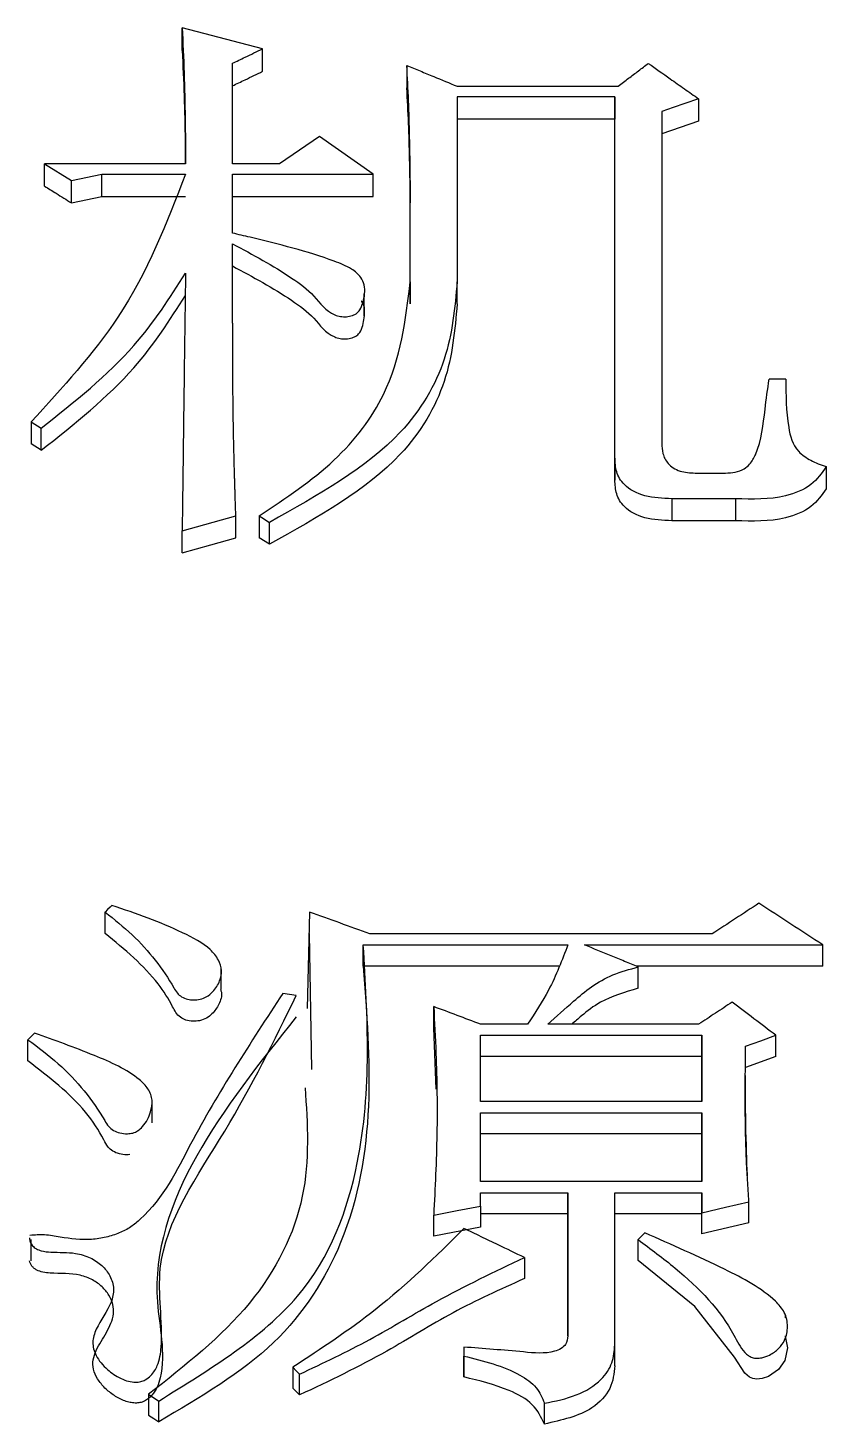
# Model space of a CAD drawing. Header units: millimetres. Extents: x 2028 to 4172, y 863 to 2379.
# Drawn here: x 2530.604 to 2533.178, y 2200.793 to 2205.296 of the extents above; entities that cross this region are included whole.
import ezdxf

# ---------------------------------------------------------------- set-up
doc = ezdxf.new("R2010")
doc.units = ezdxf.units.MM

msp = doc.modelspace()

# ---------------------------------------------------------------- linework, layer by layer
at = {"color": 7, "linetype": 'Continuous', "lineweight": 25}
for p, q in [((2531.3611, 2205.2292), (2531.1015, 2205.2964)), ((2531.1015, 2205.2235), (2531.1015, 2205.2964)), ((2531.3611, 2205.1565), (2531.3611, 2205.2292)), ((2531.2638, 2204.8583), (2531.2638, 2205.1822)), ((2531.8263, 2205.1754), (2531.8263, 2205.1028)), ((2531.9885, 2205.1081), (2532.5078, 2205.1081)), ((2531.9885, 2205.0744), (2531.9886, 2204.4779)), ((2532.497, 2205.0744), (2531.9885, 2205.0744)), ((2532.497, 2203.9088), (2532.497, 2205.0744)), ((2532.497, 2205.0744), (2532.497, 2205.0019)), ((2532.7674, 2205.0677), (2532.7674, 2204.9952)), ((2532.6484, 2205.0272), (2532.6484, 2203.957)), ((2532.497, 2205.0019), (2531.9885, 2205.0019)), ((2532.497, 2203.8378), (2532.497, 2205.0019)), ((2532.7674, 2204.9952), (2532.6484, 2204.9548)), ((2531.545, 2204.9462), (2531.4152, 2204.8583)), ((2531.7181, 2204.8245), (2531.545, 2204.9462)), ((2530.658, 2204.8583), (2530.7446, 2204.8041)), ((2531.1123, 2204.8583), (2530.658, 2204.8583)), ((2530.658, 2204.7861), (2530.658, 2204.8583)), ((2531.4152, 2204.8583), (2531.2638, 2204.8583)), ((2530.7446, 2204.8041), (2530.8419, 2204.8245)), ((2530.7446, 2204.7319), (2530.7446, 2204.8041)), ((2530.8419, 2204.8245), (2531.1123, 2204.8245)), ((2530.8419, 2204.7522), (2530.8419, 2204.8245)), ((2531.2638, 2204.8245), (2531.7181, 2204.8245)), ((2531.2638, 2204.6345), (2531.2638, 2204.8245)), ((2531.7181, 2204.7522), (2531.7181, 2204.8245)), ((2531.8371, 2204.4779), (2531.8371, 2204.8041)), ((2531.8371, 2204.8041), (2531.8371, 2204.7319)), ((2530.7446, 2204.7319), (2530.8419, 2204.7522)), ((2530.8419, 2204.7522), (2531.1123, 2204.7522)), ((2531.2638, 2204.7522), (2531.7181, 2204.7522)), ((2531.8371, 2204.4061), (2531.8371, 2204.7319)), ((2531.6888, 2204.3665), (2531.6888, 2204.439)), ((2531.8371, 2204.4779), (2531.8371, 2204.4061)), ((2531.9886, 2204.4061), (2531.9886, 2204.4779)), ((2533.0486, 2204.1632), (2532.9946, 2204.1632)), ((2530.6148, 2204.0259), (2530.6472, 2204.0053)), ((2530.6148, 2204.0259), (2530.6148, 2203.9547)), ((2530.6472, 2203.9341), (2530.6472, 2204.0053)), ((2530.6472, 2203.9341), (2530.6148, 2203.9547)), ((2532.497, 2203.9088), (2532.497, 2203.8378)), ((2532.7566, 2203.8605), (2532.8539, 2203.8605)), ((2533.1785, 2203.8813), (2533.1785, 2203.8103)), ((2532.8864, 2203.7777), (2532.6809, 2203.7777)), ((2532.6809, 2203.7777), (2532.6809, 2203.7068)), ((2532.8864, 2203.7777), (2532.8864, 2203.7068)), ((2531.1015, 2203.674), (2531.2746, 2203.7224)), ((2531.2746, 2203.6516), (2531.2746, 2203.7224)), ((2531.1015, 2203.6032), (2531.1015, 2203.674)), ((2531.3828, 2203.6309), (2531.3828, 2203.7017)), ((2532.8864, 2203.7068), (2532.6809, 2203.7068)), ((2531.3828, 2203.6309), (2531.3503, 2203.6516)), ((2530.8528, 2202.3758), (2530.8528, 2202.445)), ((2531.5126, 2202.4449), (2531.5046, 2202.1332)), ((2531.5196, 2201.9373), (2531.5126, 2202.3758)), ((2532.8107, 2202.3741), (2531.7073, 2202.3741)), ((2531.6857, 2202.3387), (2532.3455, 2202.3387)), ((2531.6857, 2202.2697), (2531.6857, 2202.3387)), ((2532.3996, 2202.3387), (2533.1677, 2202.3387)), ((2533.1677, 2202.2697), (2533.1677, 2202.3387)), ((2531.2268, 2202.1961), (2531.2268, 2202.2658)), ((2532.316, 2202.2697), (2531.6857, 2202.2697)), ((2533.1677, 2202.2697), (2532.568, 2202.2697)), ((2532.5727, 2202.1988), (2532.5727, 2202.2677)), ((2531.4693, 2202.1754), (2531.4261, 2202.1825)), ((2531.9129, 2202.0711), (2531.9129, 2202.1399)), ((2531.9208, 2201.873), (2531.9129, 2202.0711)), ((2532.2157, 2202.0829), (2532.0643, 2202.0829)), ((2532.7674, 2202.0829), (2532.2806, 2202.0829)), ((2530.604, 2201.9646), (2530.604, 2202.0331)), ((2532.0643, 2202.0473), (2532.7782, 2202.0473)), ((2532.0643, 2201.8332), (2532.0643, 2202.0473)), ((2532.7782, 2202.0473), (2532.7782, 2201.8332)), ((2532.7782, 2201.9787), (2532.7782, 2202.0473)), ((2532.9189, 2201.9431), (2532.9189, 2202.0117)), ((2533.0162, 2201.9787), (2533.0162, 2202.0473)), ((2532.7782, 2201.9787), (2532.0643, 2201.9787)), ((2532.7782, 2201.8332), (2532.7782, 2201.9787)), ((2533.0162, 2201.9787), (2532.9189, 2201.9431)), ((2531.0049, 2201.7647), (2531.0049, 2201.8338)), ((2532.7782, 2201.8332), (2532.0643, 2201.8332)), ((2532.0643, 2201.7975), (2532.7782, 2201.7975)), ((2532.0643, 2201.5753), (2532.0643, 2201.7975)), ((2532.7782, 2201.7975), (2532.7782, 2201.5753)), ((2532.7782, 2201.7292), (2532.7782, 2201.7975)), ((2532.7782, 2201.7292), (2532.0643, 2201.7292)), ((2532.7782, 2201.5753), (2532.7782, 2201.7292)), ((2532.7782, 2201.5753), (2532.0643, 2201.5753)), ((2532.0643, 2201.5394), (2532.3455, 2201.5394)), ((2532.0643, 2201.4963), (2532.0643, 2201.5394)), ((2532.3455, 2201.5394), (2532.3456, 2201.0779)), ((2532.3455, 2201.4714), (2532.3455, 2201.5394)), ((2532.497, 2201.5394), (2532.7782, 2201.5394)), ((2532.497, 2201.0489), (2532.497, 2201.5394)), ((2532.7782, 2201.5394), (2532.7782, 2201.4747)), ((2532.7782, 2201.4714), (2532.7782, 2201.5394)), ((2532.9297, 2201.4427), (2532.9297, 2201.5106)), ((2531.9129, 2201.3997), (2531.9129, 2201.4675)), ((2532.0643, 2201.4963), (2532.0643, 2201.4284)), ((2532.3455, 2201.4714), (2532.0643, 2201.4714)), ((2532.3456, 2201.0778), (2532.3455, 2201.4714)), ((2532.7782, 2201.4714), (2532.497, 2201.4714)), ((2532.7782, 2201.4068), (2532.7782, 2201.4747)), ((2532.7782, 2201.4068), (2532.7782, 2201.4714)), ((2532.0643, 2201.4284), (2531.9129, 2201.3997)), ((2532.9297, 2201.4427), (2532.7782, 2201.4068)), ((2530.6148, 2201.3201), (2530.6148, 2201.3879)), ((2532.5943, 2201.4099), (2532.5727, 2201.3883)), ((2532.2057, 2201.3303), (2532.2057, 2201.2626)), ((2533.0475, 2201.136), (2533.0475, 2201.1449)), ((2533.0475, 2201.0768), (2533.0475, 2201.0782)), ((2532.0102, 2201.0417), (2532.0102, 2201.0127)), ((2532.0102, 2201.0417), (2532.0102, 2200.9744)), ((2532.0102, 2200.9454), (2532.0102, 2201.0127)), ((2532.497, 2200.9816), (2532.497, 2201.0489)), ((2531.4586, 2200.9764), (2531.4586, 2200.9092)), ((2531.4805, 2200.8872), (2531.4805, 2200.9544)), ((2530.9934, 2200.8894), (2531.0258, 2200.8677)), ((2530.9934, 2200.8894), (2530.9934, 2200.8223)), ((2531.0258, 2200.8006), (2531.0258, 2200.8677)), ((2532.2698, 2200.7933), (2532.2698, 2200.8603))]:
    msp.add_line(p, q, dxfattribs=at)
at = {"color": 7, "linetype": 'Continuous', "lineweight": 25, "flags": 128}
for points in [[(2532.7674, 2205.0677), (2532.7226, 2205.0524), (2532.6855, 2205.0398), (2532.6484, 2205.0272)], [(2531.3503, 2203.7224), (2531.3584, 2203.7172), (2531.3666, 2203.712), (2531.3747, 2203.7068), (2531.3828, 2203.7017)], [(2531.3503, 2203.7224), (2531.3503, 2203.6914), (2531.3503, 2203.6715), (2531.3503, 2203.6516)], [(2531.1015, 2203.6032), (2531.148, 2203.6162), (2531.1945, 2203.6292), (2531.2746, 2203.6516)], [(2530.8744, 2202.4662), (2530.8689, 2202.4608), (2530.8608, 2202.4529), (2530.8528, 2202.4449)], [(2530.6256, 2202.0545), (2530.6201, 2202.0491), (2530.6121, 2202.0411), (2530.604, 2202.0331)], [(2532.9189, 2202.0117), (2532.9675, 2202.0295), (2533.0162, 2202.0473)], [(2532.7782, 2201.4747), (2532.854, 2201.4927), (2532.9297, 2201.5106)], [(2531.9129, 2201.4675), (2531.9886, 2201.4819), (2532.0643, 2201.4963)], [(2532.5727, 2201.3206), (2532.5727, 2201.3453), (2532.5727, 2201.3668), (2532.5727, 2201.3883)], [(2533.0463, 2201.077), (2533.054, 2201.0397), (2533.0452, 2200.9984), (2533.0251, 2200.9694), (2532.9926, 2200.9472), (2532.9722, 2200.9402), (2532.9554, 2200.9383), (2532.9426, 2200.9401), (2532.9313, 2200.9448), (2532.9163, 2200.957), (2532.8832, 2201.0089), (2532.7549, 2201.1727), (2532.5727, 2201.3206), (2532.5727, 2201.3206)], [(2531.4586, 2200.9764), (2531.4695, 2200.9655), (2531.4804, 2200.9545)], [(2531.4804, 2200.8873), (2531.4749, 2200.8928), (2531.4694, 2200.8984), (2531.4586, 2200.9092)], [(2530.9934, 2200.8223), (2531.0096, 2200.8115), (2531.0258, 2200.8006)]]:
    msp.add_lwpolyline(points, dxfattribs=at)
at = {"color": 7, "linetype": 'Continuous', "lineweight": 25}
for points, knots in [([(2531.1015, 2205.2964), (2531.1039, 2205.2478), (2531.1085, 2205.1507), (2531.1115, 2205.0047), (2531.1121, 2204.9071), (2531.1123, 2204.8583)], [0, 0, 0, 0, 0.334125, 0.667044, 1, 1, 1, 1]), ([(2531.1015, 2205.2235), (2531.1038, 2205.1749), (2531.1085, 2205.078), (2531.1111, 2204.9562), (2531.1116, 2204.8829), (2531.1117, 2204.8583)], [0, 0, 0, 0, 0.400506, 0.798788, 1, 1, 1, 1]), ([(2531.2638, 2205.1822), (2531.2774, 2205.1887), (2531.3005, 2205.1999), (2531.3329, 2205.2156), (2531.3517, 2205.2247), (2531.3611, 2205.2292)], [0, 0, 0, 0, 0.419956, 0.7099794, 1, 1, 1, 1]), ([(2531.2638, 2205.1095), (2531.2774, 2205.1161), (2531.3005, 2205.1272), (2531.3329, 2205.1429), (2531.3517, 2205.1519), (2531.3611, 2205.1565)], [0, 0, 0, 0, 0.420135, 0.710066, 1, 1, 1, 1]), ([(2531.8371, 2204.8041), (2531.8367, 2204.8517), (2531.836, 2204.9375), (2531.832, 2205.0613), (2531.8282, 2205.1374), (2531.8263, 2205.1754)], [0, 0, 0, 0, 0.382976, 0.691466, 1, 1, 1, 1]), ([(2531.8263, 2205.1754), (2531.8407, 2205.1695), (2531.8695, 2205.1575), (2531.9236, 2205.1351), (2531.9633, 2205.1186), (2531.9885, 2205.1081)], [0, 0, 0, 0, 0.266473, 0.532946, 1, 1, 1, 1]), ([(2532.5078, 2205.1081), (2532.5191, 2205.1167), (2532.5409, 2205.1333), (2532.5734, 2205.158), (2532.5946, 2205.1741), (2532.6051, 2205.1821)], [0, 0, 0, 0, 0.34784, 0.673919, 1, 1, 1, 1]), ([(2532.6051, 2205.1821), (2532.6286, 2205.1656), (2532.6674, 2205.1382), (2532.7215, 2205.1001), (2532.7521, 2205.0785), (2532.7674, 2205.0677)], [0, 0, 0, 0, 0.434497, 0.717248, 1, 1, 1, 1]), ([(2531.8371, 2204.7319), (2531.8367, 2204.7795), (2531.836, 2204.8652), (2531.832, 2204.9888), (2531.8282, 2205.0648), (2531.8263, 2205.1028)], [0, 0, 0, 0, 0.383474, 0.691715, 1, 1, 1, 1]), ([(2531.1123, 2204.8245), (2531.0516, 2204.6672), (2530.9426, 2204.3846), (2530.7155, 2204.136), (2530.6148, 2204.0259)], [0, 0, 0, 0, 0.556811, 1, 1, 1, 1]), ([(2530.658, 2204.7861), (2530.6704, 2204.7783), (2530.691, 2204.7655), (2530.7198, 2204.7474), (2530.7363, 2204.7371), (2530.7446, 2204.7319)], [0, 0, 0, 0, 0.428611, 0.714305, 1, 1, 1, 1]), ([(2531.2638, 2204.6005), (2531.3295, 2204.565), (2531.4244, 2204.5137), (2531.5313, 2204.4351), (2531.5654, 2204.3789), (2531.612, 2204.3649), (2531.6318, 2204.3643), (2531.6508, 2204.368), (2531.666, 2204.376), (2531.6784, 2204.3901), (2531.6879, 2204.4208), (2531.695, 2204.4572), (2531.6778, 2204.4951), (2531.6453, 2204.5233), (2531.5259, 2204.5707), (2531.3943, 2204.6037), (2531.2827, 2204.63), (2531.2638, 2204.6345)], [0, 0, 0, 0, 0.209542, 0.302718, 0.395823, 0.412031, 0.428214, 0.444989, 0.461063, 0.475111, 0.504204, 0.574217, 0.604801, 0.646447, 0.701904, 0.949434, 1, 1, 1, 1]), ([(2531.2746, 2203.7224), (2531.2743, 2203.7309), (2531.2738, 2203.748), (2531.2731, 2203.7693), (2531.2726, 2203.7863), (2531.2722, 2203.7991), (2531.2718, 2203.8119), (2531.2714, 2203.8246), (2531.271, 2203.8374), (2531.2705, 2203.8544), (2531.2699, 2203.8757), (2531.2692, 2203.9012), (2531.2686, 2203.9267), (2531.268, 2203.9522), (2531.2674, 2203.9776), (2531.2669, 2204.0031), (2531.2663, 2204.037), (2531.2651, 2204.1302), (2531.2649, 2204.2317), (2531.2645, 2204.3203), (2531.2644, 2204.3456), (2531.2644, 2204.3582), (2531.2643, 2204.3751), (2531.2643, 2204.3919), (2531.2642, 2204.4088), (2531.2642, 2204.4214), (2531.2642, 2204.434), (2531.2641, 2204.4467), (2531.2641, 2204.4593), (2531.2641, 2204.4719), (2531.264, 2204.4845), (2531.264, 2204.4971), (2531.264, 2204.5076), (2531.264, 2204.516), (2531.264, 2204.5223), (2531.2639, 2204.5286), (2531.2639, 2204.5349), (2531.2639, 2204.5412), (2531.2639, 2204.5475), (2531.2639, 2204.5559), (2531.2639, 2204.5643), (2531.2639, 2204.5727), (2531.2638, 2204.579), (2531.2638, 2204.5853), (2531.2638, 2204.5925), (2531.2638, 2204.5975), (2531.2638, 2204.6005)], [0, 0, 0, 0, 0.028899, 0.057798, 0.072248, 0.086697, 0.101147, 0.115596, 0.130046, 0.144495, 0.173394, 0.202293, 0.231192, 0.260091, 0.28899, 0.317889, 0.346789, 0.404587, 0.63578, 0.693578, 0.708028, 0.722478, 0.736927, 0.765826, 0.780276, 0.794725, 0.809175, 0.823624, 0.838074, 0.852523, 0.866973, 0.881422, 0.895872, 0.903096, 0.910321, 0.917546, 0.924771, 0.931996, 0.93922, 0.946445, 0.960895, 0.968119, 0.975344, 0.982569, 0.989794, 1, 1, 1, 1]), ([(2531.2638, 2204.5286), (2531.3295, 2204.4931), (2531.4242, 2204.442), (2531.5309, 2204.3635), (2531.5649, 2204.3081), (2531.6108, 2204.2935), (2531.6305, 2204.2926), (2531.6497, 2204.296), (2531.6652, 2204.3038), (2531.6778, 2204.3175), (2531.6875, 2204.3457), (2531.6914, 2204.3788), (2531.6882, 2204.4068), (2531.6806, 2204.415), (2531.6802, 2204.4154)], [0, 0, 0, 0, 0.350045, 0.504704, 0.659256, 0.686265, 0.713234, 0.741261, 0.768308, 0.791944, 0.838677, 0.940849, 0.997309, 1, 1, 1, 1]), ([(2530.6472, 2204.0053), (2530.7546, 2204.0908), (2530.9449, 2204.2424), (2531.0615, 2204.4254), (2531.1123, 2204.5051)], [0, 0, 0, 0, 0.564151, 1, 1, 1, 1]), ([(2531.1124, 2204.5051), (2531.111, 2204.4032), (2531.1095, 2204.2949), (2531.108, 2204.1797), (2531.1076, 2204.1541), (2531.1073, 2204.1285), (2531.107, 2204.1029), (2531.1066, 2204.0772), (2531.1063, 2204.0516), (2531.106, 2204.0259), (2531.1057, 2204.0002), (2531.1053, 2203.9745), (2531.105, 2203.9488), (2531.1047, 2203.9231), (2531.1044, 2203.8973), (2531.104, 2203.8652), (2531.1036, 2203.8394), (2531.1033, 2203.8136), (2531.103, 2203.7878), (2531.1027, 2203.762), (2531.1023, 2203.7362), (2531.1021, 2203.7201), (2531.1019, 2203.7049), (2531.1018, 2203.6906), (2531.1016, 2203.6795), (2531.1015, 2203.674)], [0, 0, 0, 0, 0.37025, 0.393391, 0.416531, 0.462812, 0.485953, 0.509093, 0.555374, 0.578515, 0.601655, 0.647937, 0.671077, 0.694218, 0.740499, 0.763639, 0.80992, 0.833061, 0.856201, 0.902482, 0.925623, 0.948764, 0.960334, 0.980167, 1, 1, 1, 1]), ([(2531.3503, 2203.7224), (2531.4355, 2203.7793), (2531.6037, 2203.8918), (2531.798, 2204.1508), (2531.8223, 2204.3544), (2531.8371, 2204.4779)], [0, 0, 0, 0, 0.287344, 0.567754, 1, 1, 1, 1]), ([(2531.9885, 2204.4779), (2531.9811, 2204.394), (2531.9662, 2204.2253), (2531.7944, 2203.9315), (2531.54, 2203.7895), (2531.3828, 2203.7017)], [0, 0, 0, 0, 0.274101, 0.551296, 1, 1, 1, 1]), ([(2530.6472, 2203.9341), (2530.7546, 2204.0195), (2530.9449, 2204.1709), (2531.0615, 2204.3537), (2531.1123, 2204.4333)], [0, 0, 0, 0, 0.56421, 1, 1, 1, 1]), ([(2531.9885, 2204.4061), (2531.9811, 2204.3223), (2531.9662, 2204.1538), (2531.7943, 2203.8604), (2531.54, 2203.7186), (2531.3828, 2203.6309)], [0, 0, 0, 0, 0.274008, 0.551158, 1, 1, 1, 1]), ([(2532.8539, 2203.8606), (2532.8647, 2203.8611), (2532.8862, 2203.8622), (2532.9139, 2203.8729), (2532.9371, 2203.8924), (2532.9702, 2203.9562), (2532.9786, 2204.0498), (2532.99, 2204.131), (2532.9946, 2204.1632)], [0, 0, 0, 0, 0.06555, 0.131385, 0.187199, 0.284615, 0.7156, 1, 1, 1, 1]), ([(2533.0486, 2204.1632), (2533.0488, 2204.1119), (2533.049, 2204.034), (2533.0728, 2203.9392), (2533.1279, 2203.8998), (2533.1615, 2203.8875), (2533.1785, 2203.8813)], [0, 0, 0, 0, 0.492388, 0.748171, 0.872567, 1, 1, 1, 1]), ([(2532.6484, 2203.957), (2532.649, 2203.9458), (2532.6501, 2203.9233), (2532.6635, 2203.8955), (2532.6842, 2203.8765), (2532.7137, 2203.8631), (2532.7396, 2203.8616), (2532.7566, 2203.8605)], [0, 0, 0, 0, 0.24079, 0.483382, 0.613891, 0.747761, 1, 1, 1, 1]), ([(2532.6809, 2203.7777), (2532.6512, 2203.7789), (2532.5933, 2203.7811), (2532.5259, 2203.8169), (2532.4999, 2203.8643), (2532.498, 2203.894), (2532.497, 2203.9088)], [0, 0, 0, 0, 0.294497, 0.575733, 0.789018, 1, 1, 1, 1]), ([(2533.1785, 2203.8813), (2533.1645, 2203.8608), (2533.1364, 2203.8193), (2533.0292, 2203.7735), (2532.9413, 2203.7761), (2532.8864, 2203.7777)], [0, 0, 0, 0, 0.2689236, 0.5440594, 1, 1, 1, 1]), ([(2532.6809, 2203.7068), (2532.6512, 2203.708), (2532.5933, 2203.7103), (2532.5259, 2203.746), (2532.4999, 2203.7933), (2532.498, 2203.823), (2532.497, 2203.8378)], [0, 0, 0, 0, 0.29468, 0.575963, 0.789151, 1, 1, 1, 1]), ([(2533.1785, 2203.8103), (2533.1645, 2203.7898), (2533.1363, 2203.7484), (2533.0292, 2203.7026), (2532.9413, 2203.7052), (2532.8864, 2203.7068)], [0, 0, 0, 0, 0.268765, 0.5438974, 1, 1, 1, 1]), ([(2530.8528, 2202.4449), (2530.8828, 2202.4209), (2530.9733, 2202.3483), (2531.0435, 2202.2556), (2531.0843, 2202.1842), (2531.0989, 2202.1706), (2531.1178, 2202.1632), (2531.1388, 2202.1607), (2531.1601, 2202.1628), (2531.1825, 2202.1715), (2531.2059, 2202.1915), (2531.2242, 2202.2208), (2531.2308, 2202.2567), (2531.2199, 2202.292), (2531.1831, 2202.3382), (2531.1, 2202.3812), (2530.9922, 2202.4266), (2530.9138, 2202.4529), (2530.8744, 2202.4662)], [0, 0, 0, 0, 0.117103, 0.353724, 0.376614, 0.395602, 0.414782, 0.431323, 0.450524, 0.470069, 0.496423, 0.543443, 0.584386, 0.625263, 0.671715, 0.773941, 0.886489, 1, 1, 1, 1]), ([(2532.9621, 2202.4732), (2532.9369, 2202.4567), (2532.8864, 2202.4237), (2532.8359, 2202.3906), (2532.8107, 2202.3741)], [0, 0, 0, 0, 0.499999, 1, 1, 1, 1]), ([(2533.1677, 2202.3387), (2533.1334, 2202.3611), (2533.0649, 2202.406), (2532.9964, 2202.4508), (2532.9621, 2202.4732)], [0, 0, 0, 0, 0.5, 1, 1, 1, 1]), ([(2531.2249, 2202.1962), (2531.2262, 2202.1928), (2531.232, 2202.1768), (2531.2214, 2202.1481), (2531.2035, 2202.1203), (2531.1811, 2202.1021), (2531.159, 2202.0936), (2531.1354, 2202.0919), (2531.1135, 2202.0954), (2531.0938, 2202.1053), (2531.0804, 2202.121), (2531.0613, 2202.1585), (2531.0224, 2202.2204), (2530.947, 2202.2991), (2530.8844, 2202.3501), (2530.8528, 2202.3758)], [0, 0, 0, 0, 0.021403, 0.100058, 0.170578, 0.207877, 0.245607, 0.2775, 0.3105, 0.342312, 0.37979, 0.420748, 0.584742, 0.790782, 1, 1, 1, 1]), ([(2531.0258, 2200.8677), (2531.1937, 2200.971), (2531.5233, 2201.1739), (2531.7228, 2201.7237), (2531.6998, 2202.1056), (2531.6857, 2202.3387)], [0, 0, 0, 0, 0.287943, 0.565415, 1, 1, 1, 1]), ([(2532.3455, 2202.3387), (2532.3269, 2202.2897), (2532.2937, 2202.2018), (2532.2396, 2202.1194), (2532.2157, 2202.0829)], [0, 0, 0, 0, 0.557901, 1, 1, 1, 1]), ([(2532.5727, 2202.2677), (2532.5581, 2202.2737), (2532.5288, 2202.2858), (2532.4711, 2202.3094), (2532.428, 2202.327), (2532.3996, 2202.3387)], [0, 0, 0, 0, 0.253937, 0.507874, 1, 1, 1, 1]), ([(2531.6857, 2202.2697), (2531.7085, 2201.9682), (2531.7403, 2201.5464), (2531.4225, 2201.0336), (2531.1596, 2200.8792), (2531.0258, 2200.8006)], [0, 0, 0, 0, 0.5518, 0.771887, 1, 1, 1, 1]), ([(2532.2806, 2202.0829), (2532.3083, 2202.1078), (2532.354, 2202.1488), (2532.4198, 2202.2051), (2532.4894, 2202.2451), (2532.5447, 2202.2601), (2532.5727, 2202.2677)], [0, 0, 0, 0, 0.3349013, 0.5525999, 0.7736255, 1, 1, 1, 1]), ([(2531.4261, 2202.1825), (2531.3219, 2202.0233), (2531.1654, 2201.7839), (2531.0378, 2201.5135), (2530.9369, 2201.4283), (2530.8991, 2201.4087), (2530.8562, 2201.3949), (2530.7917, 2201.385), (2530.7243, 2201.3929), (2530.6591, 2201.4053), (2530.626, 2201.4028), (2530.6102, 2201.4017)], [0, 0, 0, 0, 0.492538, 0.740191, 0.77071, 0.80144, 0.832707, 0.864862, 0.933359, 0.96806, 1, 1, 1, 1]), ([(2532.5727, 2202.1988), (2532.5298, 2202.1863), (2532.4598, 2202.1658), (2532.3974, 2202.1169), (2532.3685, 2202.0919), (2532.3581, 2202.0829)], [0, 0, 0, 0, 0.503492, 0.820845, 1, 1, 1, 1]), ([(2530.6092, 2201.3945), (2530.6094, 2201.3899), (2530.61, 2201.3806), (2530.6182, 2201.3681), (2530.6306, 2201.3579), (2530.6511, 2201.3501), (2530.6944, 2201.3458), (2530.7492, 2201.3491), (2530.8063, 2201.3313), (2530.8447, 2201.3055), (2530.8715, 2201.2708), (2530.8837, 2201.2296), (2530.8709, 2201.169), (2530.8286, 2201.1167), (2530.809, 2201.057), (2530.8221, 2201.0102), (2530.8559, 2200.9703), (2530.8946, 2200.9433), (2530.9269, 2200.931), (2530.9492, 2200.9275), (2530.9682, 2200.9295), (2530.9858, 2200.9367), (2531.0061, 2200.9537), (2531.0279, 2200.989), (2531.0435, 2201.1062), (2530.9909, 2201.3711), (2531.2561, 2201.7391), (2531.3981, 2202.0297), (2531.4693, 2202.1754)], [0, 0, 0, 0, 0.006979, 0.013925, 0.020645, 0.027359, 0.039158, 0.068779, 0.087565, 0.106337, 0.125711, 0.147046, 0.168852, 0.216529, 0.237968, 0.259695, 0.286308, 0.307882, 0.318004, 0.326525, 0.332753, 0.33899, 0.348555, 0.366353, 0.396306, 0.524136, 0.761431, 1, 1, 1, 1]), ([(2531.9129, 2202.1399), (2531.9155, 2202.0896), (2531.9227, 2201.9531), (2531.9259, 2201.729), (2531.9172, 2201.5547), (2531.9129, 2201.4675)], [0, 0, 0, 0, 0.225447, 0.61244, 1, 1, 1, 1]), ([(2532.8756, 2202.1541), (2532.8576, 2202.1422), (2532.8215, 2202.1185), (2532.7854, 2202.0948), (2532.7674, 2202.0829)], [0, 0, 0, 0, 0.499999, 1, 1, 1, 1]), ([(2533.0162, 2202.0473), (2532.9928, 2202.0651), (2532.9459, 2202.1007), (2532.899, 2202.1363), (2532.8756, 2202.1541)], [0, 0, 0, 0, 0.499999, 1, 1, 1, 1]), ([(2531.4693, 2202.1066), (2531.2338, 2201.8103), (2530.9399, 2201.4404), (2531.052, 2201.0128), (2531.0221, 2200.913), (2531.0082, 2200.8903), (2530.9932, 2200.8754), (2530.9804, 2200.867), (2530.9657, 2200.8618), (2530.9495, 2200.8606), (2530.9328, 2200.8628), (2530.9093, 2200.8698), (2530.8808, 2200.8849), (2530.8512, 2200.9092), (2530.8277, 2200.9379), (2530.8132, 2200.969), (2530.8126, 2201.0115), (2530.8392, 2201.0605), (2530.8698, 2201.1073), (2530.8817, 2201.1484), (2530.8792, 2201.1797), (2530.8666, 2201.2098), (2530.8444, 2201.2371), (2530.813, 2201.2595), (2530.7573, 2201.2814), (2530.7001, 2201.2775), (2530.6527, 2201.2823), (2530.635, 2201.288), (2530.6236, 2201.2955), (2530.6167, 2201.3029), (2530.6114, 2201.3112), (2530.61, 2201.3172), (2530.6093, 2201.3201)], [0, 0, 0, 0, 0.497456, 0.620857, 0.636346, 0.651276, 0.658077, 0.664325, 0.67016, 0.675991, 0.682204, 0.688976, 0.70417, 0.720933, 0.738108, 0.754604, 0.770049, 0.801248, 0.833208, 0.848775, 0.864425, 0.880247, 0.89615, 0.91217, 0.928663, 0.965077, 0.973828, 0.982053, 0.986245, 0.990754, 0.995583, 1, 1, 1, 1]), ([(2530.604, 2202.0331), (2530.6375, 2202.0079), (2530.7389, 2201.9314), (2530.8183, 2201.8319), (2530.8621, 2201.7536), (2530.8794, 2201.7397), (2530.9008, 2201.7316), (2530.9227, 2201.7289), (2530.9428, 2201.7313), (2530.9605, 2201.7392), (2530.9837, 2201.7613), (2531.0001, 2201.7956), (2531.008, 2201.8378), (2530.9943, 2201.8749), (2530.9383, 2201.931), (2530.8078, 2201.9885), (2530.69, 2202.0312), (2530.6256, 2202.0545)], [0, 0, 0, 0, 0.118687, 0.359196, 0.382949, 0.402078, 0.421221, 0.441113, 0.455768, 0.470498, 0.490908, 0.548404, 0.590662, 0.633125, 0.674263, 0.821867, 1, 1, 1, 1]), ([(2532.9297, 2201.5106), (2532.9281, 2201.5337), (2532.9257, 2201.5682), (2532.9231, 2201.6142), (2532.9214, 2201.6488), (2532.9205, 2201.6746), (2532.9198, 2201.6947), (2532.9194, 2201.7091), (2532.919, 2201.7264), (2532.9186, 2201.7436), (2532.9184, 2201.7579), (2532.9182, 2201.7723), (2532.918, 2201.7867), (2532.9179, 2201.8039), (2532.9178, 2201.8211), (2532.9177, 2201.8383), (2532.9177, 2201.8526), (2532.9178, 2201.867), (2532.9178, 2201.8813), (2532.9179, 2201.8985), (2532.918, 2201.9128), (2532.918, 2201.9243), (2532.9181, 2201.9329), (2532.9182, 2201.94), (2532.9182, 2201.9472), (2532.9183, 2201.9543), (2532.9184, 2201.9629), (2532.9185, 2201.9715), (2532.9185, 2201.9786), (2532.9186, 2201.9858), (2532.9187, 2201.9915), (2532.9187, 2201.9972), (2532.9188, 2202.0015), (2532.9188, 2202.0063), (2532.9188, 2202.0097), (2532.9189, 2202.0117)], [0, 0, 0, 0, 0.137495, 0.206243, 0.274991, 0.343739, 0.360926, 0.3953, 0.429674, 0.464048, 0.498422, 0.515609, 0.549982, 0.584356, 0.61873, 0.653104, 0.687478, 0.704665, 0.739038, 0.773412, 0.807786, 0.824973, 0.84216, 0.859347, 0.86794, 0.885127, 0.902314, 0.919501, 0.936688, 0.945281, 0.962468, 0.971061, 0.979655, 0.988248, 1, 1, 1, 1]), ([(2530.9322, 2201.6625), (2530.9288, 2201.6621), (2530.9177, 2201.6608), (2530.8984, 2201.6642), (2530.8772, 2201.6726), (2530.8594, 2201.6885), (2530.8372, 2201.7333), (2530.7929, 2201.8035), (2530.7051, 2201.8869), (2530.6379, 2201.9385), (2530.604, 2201.9645)], [0, 0, 0, 0, 0.018476, 0.061789, 0.105489, 0.149477, 0.212223, 0.462546, 0.729106, 1, 1, 1, 1]), ([(2532.9247, 2201.5938), (2532.9247, 2201.5938), (2532.9247, 2201.5937), (2532.9232, 2201.633), (2532.9194, 2201.7384), (2532.9188, 2201.8309), (2532.9187, 2201.8894), (2532.9187, 2201.9139), (2532.9187, 2201.9163), (2532.9186, 2201.9176)], [0, 0, 0, 0, 0.00357, 0.023068, 0.457318, 0.686208, 0.826116, 0.905274, 1, 1, 1, 1]), ([(2531.4981, 2201.8782), (2531.5056, 2201.7612), (2531.5211, 2201.5228), (2531.3439, 2201.1655), (2531.1113, 2200.9823), (2530.9934, 2200.8894)], [0, 0, 0, 0, 0.322113, 0.656114, 1, 1, 1, 1]), ([(2532.0104, 2201.4243), (2531.9193, 2201.334), (2531.7553, 2201.1715), (2531.5499, 2201.0365), (2531.4586, 2200.9764)], [0, 0, 0, 0, 0.55543, 1, 1, 1, 1]), ([(2532.2054, 2201.3305), (2532.1772, 2201.344), (2532.1306, 2201.3665), (2532.0656, 2201.3977), (2532.0288, 2201.4154), (2532.0104, 2201.4243)], [0, 0, 0, 0, 0.433599, 0.716799, 1, 1, 1, 1]), ([(2530.6148, 2201.3205), (2530.6148, 2201.3235), (2530.6148, 2201.328), (2530.6148, 2201.3327), (2530.6148, 2201.3348), (2530.6148, 2201.3351), (2530.6148, 2201.3353), (2530.6148, 2201.3431), (2530.6148, 2201.3508), (2530.6148, 2201.3742), (2530.6148, 2201.3826), (2530.6148, 2201.3883)], [0, 0, 0, 0, 0.098322, 0.150223, 0.156042, 0.157925, 0.159189, 0.159644, 0.360233, 0.564728, 1, 1, 1, 1]), ([(2532.5727, 2201.3883), (2532.613, 2201.3582), (2532.7348, 2201.2671), (2532.8545, 2201.1439), (2532.9022, 2201.0369), (2532.9265, 2201.0145), (2532.9396, 2201.0074), (2532.9553, 2201.0048), (2532.9751, 2201.0072), (2533.0006, 2201.017), (2533.0273, 2201.036), (2533.049, 2201.0677), (2533.0571, 2201.1083), (2533.0482, 2201.1531), (2532.9867, 2201.2235), (2532.8278, 2201.3069), (2532.6804, 2201.372), (2532.5943, 2201.4099)], [0, 0, 0, 0, 0.117023, 0.353532, 0.409689, 0.421913, 0.431957, 0.442101, 0.453679, 0.472075, 0.49977, 0.527462, 0.568321, 0.610802, 0.649012, 0.795156, 1, 1, 1, 1]), ([(2531.4805, 2200.9544), (2531.5569, 2200.9905), (2531.7098, 2201.0628), (2531.9369, 2201.2029), (2532.1093, 2201.2846), (2532.2053, 2201.3302)], [0, 0, 0, 0, 0.306675, 0.613603, 1, 1, 1, 1]), ([(2532.2053, 2201.2625), (2532.1271, 2201.2274), (2531.9714, 2201.1575), (2531.7479, 2201.014), (2531.576, 2200.9325), (2531.4805, 2200.8872)], [0, 0, 0, 0, 0.309662, 0.616334, 1, 1, 1, 1]), ([(2532.3456, 2201.0779), (2532.3447, 2201.0682), (2532.3433, 2201.0526), (2532.3241, 2201.0357), (2532.2799, 2201.0183), (2532.1691, 2201.0294), (2532.0734, 2201.0368), (2532.0102, 2201.0417)], [0, 0, 0, 0, 0.100834, 0.16221, 0.226726, 0.489604, 1, 1, 1, 1]), ([(2532.0102, 2201.0127), (2532.0738, 2200.9969), (2532.1617, 2200.9751), (2532.2483, 2200.9136), (2532.2627, 2200.8779), (2532.2698, 2200.8603)], [0, 0, 0, 0, 0.572425, 0.789887, 1, 1, 1, 1]), ([(2532.2698, 2200.8603), (2532.3052, 2200.8675), (2532.3746, 2200.8816), (2532.4534, 2200.9296), (2532.4925, 2200.99), (2532.4955, 2201.0294), (2532.497, 2201.0489)], [0, 0, 0, 0, 0.292672, 0.574648, 0.788772, 1, 1, 1, 1]), ([(2532.0102, 2200.9744), (2532.0102, 2200.9711), (2532.0102, 2200.9657), (2532.0102, 2200.9582), (2532.0102, 2200.9518), (2532.0102, 2200.9476), (2532.0102, 2200.9454)], [0, 0, 0, 0, 0.34, 0.56, 0.78, 1, 1, 1, 1]), ([(2532.497, 2200.9816), (2532.4945, 2200.9567), (2532.4894, 2200.9064), (2532.4147, 2200.8259), (2532.3254, 2200.8058), (2532.2698, 2200.7933)], [0, 0, 0, 0, 0.26941, 0.545308, 1, 1, 1, 1]), ([(2532.2698, 2200.7933), (2532.2594, 2200.8154), (2532.2381, 2200.8608), (2532.1401, 2200.9133), (2532.0598, 2200.9332), (2532.0102, 2200.9454)], [0, 0, 0, 0, 0.267334, 0.547158, 1, 1, 1, 1])]:
    msp.add_open_spline(points, degree=3, knots=knots, dxfattribs=at)
for points in [[(2531.7073, 2202.3741), (2531.6749, 2202.3859), (2531.61, 2202.4095), (2531.5451, 2202.4331), (2531.5126, 2202.4449)], [(2532.0643, 2202.0829), (2532.0391, 2202.0924), (2531.9886, 2202.1114), (2531.9381, 2202.1304), (2531.9129, 2202.1399)]]:
    msp.add_open_spline(points, degree=3, dxfattribs=at)

doc.saveas('drawing.dxf')
